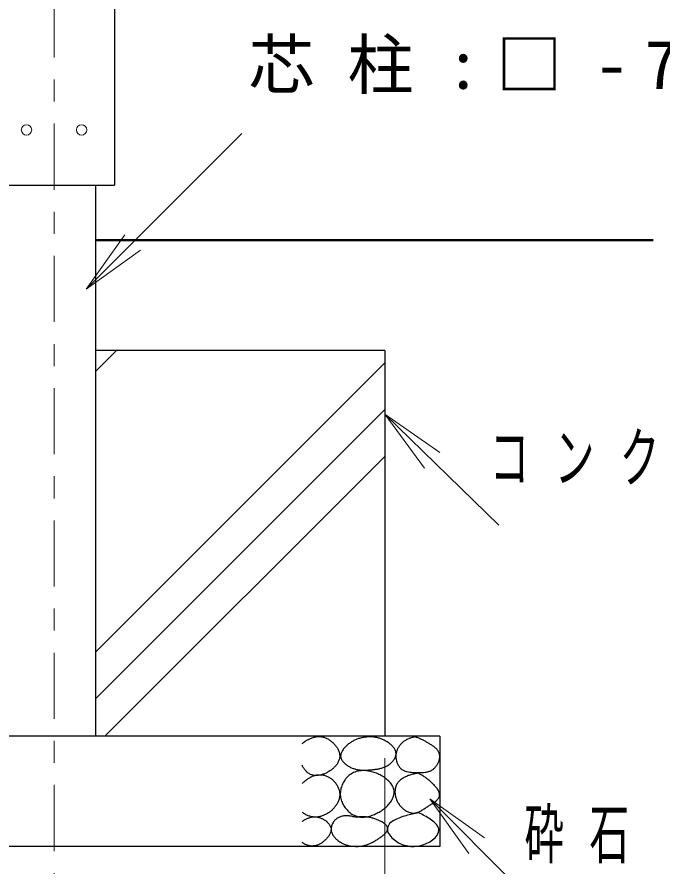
# Model space of a CAD drawing. Units: millimetres on the paper, scale 1:20. Extents: x -365 to 0, y 0 to 257.
# Drawn here: x -256.01 to -226.75, y 47.57 to 86.07 of the extents above; entities that cross this region are included whole.
import ezdxf

# ---------------------------------------------------------------- set-up
doc = ezdxf.new("R2010")
doc.units = ezdxf.units.MM
doc.linetypes.add('USER2', pattern=[6, 3, -1, 1, -1])
doc.layers.add('1_20', color=7, linetype='Continuous', lineweight=25)
doc.styles.add('ＭＳ ゴシック', font='')
doc.styles.get('ＭＳ ゴシック').set_extended_font_data('MS Gothic')

# ---------------------------------------------------------------- blocks, each defined once
blk = doc.blocks.new('open_arrow')
at = {"color": 0, "linetype": 'Continuous', "lineweight": -2}
blk.add_lwpolyline([(7.5, 1.25), (0, 0), (7.5, -1.25)], dxfattribs=at)

msp = doc.modelspace()

# ---------------------------------------------------------------- linework, layer by layer
at = {"layer": '1_20', "linetype": 'USER2', "lineweight": 13}
msp.add_line((-254.325, 195.242), (-254.325, 46.435), dxfattribs=at)
at = {"layer": '1_20'}
for p, q in [((-251.575, 175.952), (-251.575, 78.452)), ((-257.075, 78.452), (-251.575, 78.452)), ((-252.45, 78.452), (-252.45, 53.452)), ((-239.325, 70.952), (-252.45, 70.952)), ((-239.325, 70.952), (-239.325, 53.452)), ((-236.825, 53.452), (-271.825, 53.452)), ((-236.825, 53.452), (-236.825, 48.452)), ((-236.825, 48.452), (-271.825, 48.452))]:
    msp.add_line(p, q, dxfattribs=at)
at = {"layer": '1_20', "lineweight": 13}
for p, q in [((-252.874, 73.725), (-245.803, 80.796)), ((-252.45, 69.991), (-251.489, 70.952)), ((-252.45, 57.263), (-239.325, 70.388)), ((-252.45, 55.142), (-239.325, 68.267)), ((-239.325, 68.061), (-234.15, 63.033)), ((-252.018, 53.452), (-239.325, 66.145)), ((-239.325, 52.452), (-239.325, 37.452)), ((-237.275, 50.62), (-232.573, 45.901))]:
    msp.add_line(p, q, dxfattribs=at)
at = {"layer": '1_20', "color": 1, "lineweight": 50}
msp.add_line((-227.145, 75.952), (-252.45, 75.952), dxfattribs=at)
at = {"layer": '1_20', "lineweight": 13}
for centre in [(-255.575, 80.952), (-253.075, 80.952)]:
    msp.add_circle(centre, 0.237, dxfattribs=at)
at = {"layer": '1_20'}
for points, knots in [([(-243.075, 53.117), (-243.035, 53.149), (-242.995, 53.181), (-242.953, 53.21), (-242.911, 53.239), (-242.868, 53.267), (-242.823, 53.291), (-242.778, 53.315), (-242.732, 53.338), (-242.685, 53.357), (-242.637, 53.376), (-242.589, 53.393), (-242.54, 53.406), (-242.49, 53.419), (-242.44, 53.429), (-242.389, 53.434), (-242.338, 53.439), (-242.286, 53.44), (-242.236, 53.435), (-242.185, 53.431), (-242.134, 53.421), (-242.086, 53.407), (-242.037, 53.393), (-241.989, 53.373), (-241.943, 53.35), (-241.898, 53.328), (-241.854, 53.301), (-241.812, 53.272), (-241.77, 53.242), (-241.73, 53.21), (-241.693, 53.175), (-241.655, 53.141), (-241.619, 53.104), (-241.586, 53.066), (-241.553, 53.027), (-241.521, 52.986), (-241.494, 52.943), (-241.466, 52.9), (-241.44, 52.855), (-241.42, 52.809), (-241.401, 52.762), (-241.383, 52.713), (-241.374, 52.663), (-241.365, 52.613), (-241.362, 52.561), (-241.366, 52.51), (-241.37, 52.46), (-241.383, 52.409), (-241.4, 52.361), (-241.417, 52.314), (-241.442, 52.268), (-241.468, 52.224), (-241.495, 52.181), (-241.527, 52.14), (-241.56, 52.101), (-241.593, 52.063), (-241.63, 52.027), (-241.668, 51.993), (-241.706, 51.959), (-241.747, 51.928), (-241.789, 51.899), (-241.831, 51.87), (-241.874, 51.843), (-241.919, 51.818), (-241.964, 51.794), (-242.01, 51.772), (-242.058, 51.753), (-242.105, 51.733), (-242.154, 51.716), (-242.203, 51.704), (-242.252, 51.691), (-242.303, 51.681), (-242.353, 51.676), (-242.404, 51.671), (-242.456, 51.669), (-242.506, 51.675), (-242.557, 51.68), (-242.608, 51.69), (-242.656, 51.708), (-242.703, 51.725), (-242.749, 51.75), (-242.791, 51.779), (-242.833, 51.808), (-242.87, 51.844), (-242.905, 51.881), (-242.94, 51.918), (-242.971, 51.959), (-242.999, 52.002), (-243.027, 52.044), (-243.051, 52.089), (-243.075, 52.135)], [0, 0, 0, 0, 1, 1, 1, 2, 2, 2, 3, 3, 3, 4, 4, 4, 5, 5, 5, 6, 6, 6, 7, 7, 7, 8, 8, 8, 9, 9, 9, 10, 10, 10, 11, 11, 11, 12, 12, 12, 13, 13, 13, 14, 14, 14, 15, 15, 15, 16, 16, 16, 17, 17, 17, 18, 18, 18, 19, 19, 19, 20, 20, 20, 21, 21, 21, 22, 22, 22, 23, 23, 23, 24, 24, 24, 25, 25, 25, 26, 26, 26, 27, 27, 27, 28, 28, 28, 29, 29, 29, 30, 30, 30, 30]), ([(-239.918, 53.427), (-239.865, 53.422), (-239.812, 53.418), (-239.76, 53.409), (-239.708, 53.4), (-239.656, 53.388), (-239.605, 53.373), (-239.554, 53.358), (-239.504, 53.34), (-239.455, 53.32), (-239.406, 53.3), (-239.358, 53.276), (-239.311, 53.251), (-239.265, 53.227), (-239.219, 53.2), (-239.175, 53.17), (-239.131, 53.141), (-239.087, 53.109), (-239.047, 53.075), (-239.007, 53.04), (-238.968, 53.003), (-238.935, 52.962), (-238.901, 52.921), (-238.869, 52.877), (-238.848, 52.829), (-238.827, 52.781), (-238.812, 52.727), (-238.81, 52.676), (-238.809, 52.624), (-238.822, 52.569), (-238.839, 52.52), (-238.857, 52.471), (-238.885, 52.424), (-238.915, 52.38), (-238.944, 52.337), (-238.98, 52.296), (-239.018, 52.259), (-239.055, 52.222), (-239.097, 52.188), (-239.14, 52.158), (-239.184, 52.128), (-239.231, 52.101), (-239.278, 52.079), (-239.326, 52.056), (-239.376, 52.037), (-239.427, 52.021), (-239.477, 52.004), (-239.529, 51.991), (-239.581, 51.98), (-239.632, 51.969), (-239.685, 51.961), (-239.738, 51.953), (-239.79, 51.946), (-239.843, 51.941), (-239.896, 51.936), (-239.949, 51.931), (-240.002, 51.927), (-240.055, 51.924), (-240.108, 51.92), (-240.161, 51.917), (-240.214, 51.916), (-240.267, 51.915), (-240.32, 51.915), (-240.373, 51.918), (-240.426, 51.921), (-240.479, 51.926), (-240.531, 51.935), (-240.584, 51.944), (-240.636, 51.956), (-240.686, 51.971), (-240.737, 51.986), (-240.787, 52.005), (-240.836, 52.026), (-240.884, 52.047), (-240.932, 52.072), (-240.977, 52.099), (-241.023, 52.126), (-241.067, 52.156), (-241.108, 52.19), (-241.149, 52.223), (-241.189, 52.26), (-241.222, 52.301), (-241.254, 52.342), (-241.286, 52.388), (-241.303, 52.437), (-241.32, 52.486), (-241.327, 52.542), (-241.322, 52.594), (-241.317, 52.645), (-241.296, 52.697), (-241.273, 52.744), (-241.251, 52.792), (-241.219, 52.836), (-241.187, 52.878), (-241.155, 52.92), (-241.118, 52.959), (-241.081, 52.997), (-241.043, 53.034), (-241.003, 53.069), (-240.961, 53.102), (-240.92, 53.135), (-240.876, 53.166), (-240.831, 53.194), (-240.786, 53.222), (-240.739, 53.247), (-240.692, 53.271), (-240.644, 53.294), (-240.595, 53.314), (-240.545, 53.332), (-240.495, 53.35), (-240.444, 53.365), (-240.392, 53.378), (-240.341, 53.391), (-240.289, 53.401), (-240.236, 53.408), (-240.184, 53.416), (-240.131, 53.421), (-240.078, 53.424), (-240.025, 53.427), (-239.972, 53.427), (-239.918, 53.427)], [0, 0, 0, 0, 1, 1, 1, 2, 2, 2, 3, 3, 3, 4, 4, 4, 5, 5, 5, 6, 6, 6, 7, 7, 7, 8, 8, 8, 9, 9, 9, 10, 10, 10, 11, 11, 11, 12, 12, 12, 13, 13, 13, 14, 14, 14, 15, 15, 15, 16, 16, 16, 17, 17, 17, 18, 18, 18, 19, 19, 19, 20, 20, 20, 21, 21, 21, 22, 22, 22, 23, 23, 23, 24, 24, 24, 25, 25, 25, 26, 26, 26, 27, 27, 27, 28, 28, 28, 29, 29, 29, 30, 30, 30, 31, 31, 31, 32, 32, 32, 33, 33, 33, 34, 34, 34, 35, 35, 35, 36, 36, 36, 37, 37, 37, 38, 38, 38, 39, 39, 39, 40, 40, 40, 40]), ([(-237.947, 53.422), (-237.902, 53.408), (-237.857, 53.394), (-237.813, 53.378), (-237.768, 53.361), (-237.725, 53.342), (-237.682, 53.323), (-237.639, 53.303), (-237.596, 53.282), (-237.555, 53.26), (-237.513, 53.238), (-237.472, 53.214), (-237.431, 53.191), (-237.39, 53.167), (-237.349, 53.143), (-237.309, 53.118), (-237.268, 53.093), (-237.228, 53.069), (-237.189, 53.042), (-237.15, 53.016), (-237.11, 52.989), (-237.074, 52.96), (-237.037, 52.93), (-237, 52.899), (-236.968, 52.865), (-236.936, 52.83), (-236.905, 52.793), (-236.882, 52.752), (-236.86, 52.711), (-236.842, 52.666), (-236.833, 52.62), (-236.824, 52.574), (-236.824, 52.525), (-236.828, 52.479), (-236.833, 52.432), (-236.845, 52.385), (-236.859, 52.34), (-236.874, 52.296), (-236.894, 52.252), (-236.916, 52.211), (-236.939, 52.169), (-236.965, 52.129), (-236.994, 52.092), (-237.023, 52.055), (-237.055, 52.019), (-237.091, 51.988), (-237.126, 51.957), (-237.165, 51.929), (-237.206, 51.906), (-237.247, 51.883), (-237.292, 51.865), (-237.336, 51.851), (-237.381, 51.837), (-237.428, 51.827), (-237.475, 51.82), (-237.521, 51.813), (-237.569, 51.81), (-237.616, 51.807), (-237.663, 51.804), (-237.711, 51.804), (-237.758, 51.804), (-237.805, 51.804), (-237.852, 51.806), (-237.9, 51.807), (-237.947, 51.808), (-237.994, 51.809), (-238.042, 51.812), (-238.089, 51.815), (-238.136, 51.818), (-238.183, 51.824), (-238.23, 51.831), (-238.277, 51.838), (-238.322, 51.85), (-238.368, 51.862), (-238.414, 51.877), (-238.456, 51.897), (-238.498, 51.918), (-238.539, 51.943), (-238.575, 51.973), (-238.611, 52.003), (-238.643, 52.039), (-238.671, 52.077), (-238.699, 52.115), (-238.723, 52.157), (-238.743, 52.2), (-238.762, 52.242), (-238.778, 52.287), (-238.791, 52.333), (-238.803, 52.378), (-238.811, 52.426), (-238.815, 52.472), (-238.82, 52.519), (-238.82, 52.567), (-238.815, 52.614), (-238.811, 52.661), (-238.802, 52.708), (-238.79, 52.754), (-238.777, 52.799), (-238.76, 52.844), (-238.739, 52.886), (-238.719, 52.928), (-238.694, 52.97), (-238.667, 53.008), (-238.64, 53.046), (-238.608, 53.083), (-238.575, 53.116), (-238.542, 53.149), (-238.505, 53.18), (-238.468, 53.208), (-238.43, 53.236), (-238.389, 53.262), (-238.348, 53.284), (-238.307, 53.307), (-238.264, 53.328), (-238.22, 53.345), (-238.176, 53.363), (-238.131, 53.378), (-238.086, 53.391), (-238.04, 53.404), (-237.994, 53.413), (-237.947, 53.422)], [0, 0, 0, 0, 1, 1, 1, 2, 2, 2, 3, 3, 3, 4, 4, 4, 5, 5, 5, 6, 6, 6, 7, 7, 7, 8, 8, 8, 9, 9, 9, 10, 10, 10, 11, 11, 11, 12, 12, 12, 13, 13, 13, 14, 14, 14, 15, 15, 15, 16, 16, 16, 17, 17, 17, 18, 18, 18, 19, 19, 19, 20, 20, 20, 21, 21, 21, 22, 22, 22, 23, 23, 23, 24, 24, 24, 25, 25, 25, 26, 26, 26, 27, 27, 27, 28, 28, 28, 29, 29, 29, 30, 30, 30, 31, 31, 31, 32, 32, 32, 33, 33, 33, 34, 34, 34, 35, 35, 35, 36, 36, 36, 37, 37, 37, 38, 38, 38, 39, 39, 39, 40, 40, 40, 40]), ([(-243.059, 51.311), (-243.023, 51.347), (-242.987, 51.384), (-242.949, 51.417), (-242.911, 51.451), (-242.87, 51.483), (-242.828, 51.512), (-242.787, 51.541), (-242.743, 51.568), (-242.698, 51.592), (-242.653, 51.616), (-242.606, 51.637), (-242.558, 51.654), (-242.511, 51.672), (-242.461, 51.686), (-242.411, 51.695), (-242.361, 51.704), (-242.309, 51.708), (-242.258, 51.707), (-242.208, 51.706), (-242.156, 51.7), (-242.107, 51.689), (-242.057, 51.679), (-242.008, 51.663), (-241.961, 51.644), (-241.914, 51.625), (-241.868, 51.601), (-241.824, 51.575), (-241.781, 51.548), (-241.739, 51.518), (-241.7, 51.485), (-241.661, 51.452), (-241.625, 51.416), (-241.592, 51.377), (-241.558, 51.339), (-241.528, 51.297), (-241.501, 51.254), (-241.474, 51.211), (-241.449, 51.166), (-241.43, 51.119), (-241.41, 51.072), (-241.394, 51.023), (-241.383, 50.973), (-241.372, 50.924), (-241.365, 50.872), (-241.364, 50.822), (-241.363, 50.771), (-241.368, 50.719), (-241.377, 50.669), (-241.387, 50.619), (-241.402, 50.57), (-241.42, 50.523), (-241.439, 50.475), (-241.462, 50.429), (-241.487, 50.385), (-241.513, 50.341), (-241.542, 50.299), (-241.574, 50.259), (-241.605, 50.218), (-241.639, 50.18), (-241.675, 50.144), (-241.711, 50.108), (-241.749, 50.074), (-241.789, 50.042), (-241.829, 50.01), (-241.871, 49.981), (-241.914, 49.954), (-241.957, 49.927), (-242.003, 49.902), (-242.049, 49.881), (-242.095, 49.86), (-242.143, 49.841), (-242.192, 49.826), (-242.24, 49.812), (-242.291, 49.8), (-242.341, 49.793), (-242.391, 49.786), (-242.443, 49.783), (-242.494, 49.784), (-242.544, 49.786), (-242.596, 49.793), (-242.645, 49.803), (-242.695, 49.814), (-242.744, 49.83), (-242.792, 49.848), (-242.839, 49.866), (-242.886, 49.889), (-242.93, 49.914), (-242.975, 49.938), (-243.017, 49.967), (-243.059, 49.996)], [0, 0, 0, 0, 1, 1, 1, 2, 2, 2, 3, 3, 3, 4, 4, 4, 5, 5, 5, 6, 6, 6, 7, 7, 7, 8, 8, 8, 9, 9, 9, 10, 10, 10, 11, 11, 11, 12, 12, 12, 13, 13, 13, 14, 14, 14, 15, 15, 15, 16, 16, 16, 17, 17, 17, 18, 18, 18, 19, 19, 19, 20, 20, 20, 21, 21, 21, 22, 22, 22, 23, 23, 23, 24, 24, 24, 25, 25, 25, 26, 26, 26, 27, 27, 27, 28, 28, 28, 29, 29, 29, 30, 30, 30, 30]), ([(-239.283, 50.21), (-239.347, 50.164), (-239.411, 50.118), (-239.478, 50.076), (-239.545, 50.034), (-239.613, 49.995), (-239.684, 49.96), (-239.754, 49.925), (-239.826, 49.893), (-239.9, 49.867), (-239.975, 49.841), (-240.051, 49.818), (-240.128, 49.804), (-240.205, 49.79), (-240.285, 49.782), (-240.363, 49.785), (-240.441, 49.788), (-240.521, 49.8), (-240.596, 49.823), (-240.67, 49.846), (-240.743, 49.881), (-240.809, 49.922), (-240.876, 49.963), (-240.938, 50.014), (-240.994, 50.069), (-241.05, 50.123), (-241.102, 50.185), (-241.146, 50.25), (-241.19, 50.314), (-241.229, 50.385), (-241.259, 50.457), (-241.289, 50.529), (-241.313, 50.606), (-241.326, 50.683), (-241.339, 50.76), (-241.343, 50.841), (-241.337, 50.918), (-241.332, 50.996), (-241.315, 51.075), (-241.292, 51.15), (-241.269, 51.225), (-241.237, 51.298), (-241.199, 51.367), (-241.16, 51.435), (-241.114, 51.501), (-241.062, 51.559), (-241.011, 51.618), (-240.951, 51.673), (-240.887, 51.717), (-240.824, 51.762), (-240.752, 51.8), (-240.679, 51.827), (-240.606, 51.855), (-240.528, 51.873), (-240.45, 51.884), (-240.373, 51.895), (-240.293, 51.896), (-240.214, 51.892), (-240.136, 51.887), (-240.057, 51.875), (-239.981, 51.858), (-239.904, 51.841), (-239.828, 51.818), (-239.754, 51.792), (-239.68, 51.765), (-239.607, 51.733), (-239.537, 51.697), (-239.468, 51.661), (-239.399, 51.621), (-239.334, 51.577), (-239.27, 51.532), (-239.207, 51.483), (-239.151, 51.428), (-239.095, 51.374), (-239.04, 51.314), (-238.999, 51.248), (-238.957, 51.182), (-238.92, 51.108), (-238.904, 51.033), (-238.888, 50.958), (-238.889, 50.874), (-238.904, 50.799), (-238.919, 50.723), (-238.955, 50.649), (-238.991, 50.58), (-239.028, 50.511), (-239.076, 50.447), (-239.124, 50.385), (-239.173, 50.323), (-239.228, 50.267), (-239.283, 50.21)], [0, 0, 0, 0, 1, 1, 1, 2, 2, 2, 3, 3, 3, 4, 4, 4, 5, 5, 5, 6, 6, 6, 7, 7, 7, 8, 8, 8, 9, 9, 9, 10, 10, 10, 11, 11, 11, 12, 12, 12, 13, 13, 13, 14, 14, 14, 15, 15, 15, 16, 16, 16, 17, 17, 17, 18, 18, 18, 19, 19, 19, 20, 20, 20, 21, 21, 21, 22, 22, 22, 23, 23, 23, 24, 24, 24, 25, 25, 25, 26, 26, 26, 27, 27, 27, 28, 28, 28, 29, 29, 29, 30, 30, 30, 30]), ([(-237.821, 51.775), (-237.77, 51.752), (-237.72, 51.729), (-237.671, 51.702), (-237.622, 51.676), (-237.575, 51.647), (-237.529, 51.616), (-237.483, 51.586), (-237.438, 51.553), (-237.395, 51.519), (-237.351, 51.485), (-237.308, 51.449), (-237.267, 51.413), (-237.225, 51.376), (-237.184, 51.339), (-237.144, 51.3), (-237.105, 51.262), (-237.066, 51.222), (-237.03, 51.18), (-236.994, 51.138), (-236.958, 51.095), (-236.928, 51.049), (-236.899, 51.002), (-236.868, 50.953), (-236.853, 50.901), (-236.838, 50.85), (-236.828, 50.789), (-236.84, 50.738), (-236.851, 50.687), (-236.887, 50.637), (-236.921, 50.595), (-236.955, 50.553), (-237.001, 50.519), (-237.045, 50.485), (-237.088, 50.45), (-237.135, 50.421), (-237.181, 50.39), (-237.227, 50.359), (-237.275, 50.331), (-237.321, 50.301), (-237.368, 50.271), (-237.414, 50.24), (-237.46, 50.21), (-237.507, 50.179), (-237.552, 50.148), (-237.6, 50.119), (-237.647, 50.091), (-237.695, 50.062), (-237.745, 50.039), (-237.795, 50.016), (-237.847, 49.994), (-237.901, 49.982), (-237.954, 49.971), (-238.011, 49.966), (-238.066, 49.97), (-238.12, 49.975), (-238.175, 49.989), (-238.227, 50.008), (-238.279, 50.026), (-238.329, 50.052), (-238.376, 50.081), (-238.423, 50.109), (-238.468, 50.143), (-238.509, 50.18), (-238.551, 50.216), (-238.59, 50.256), (-238.625, 50.298), (-238.66, 50.341), (-238.693, 50.386), (-238.721, 50.434), (-238.749, 50.481), (-238.774, 50.532), (-238.794, 50.583), (-238.814, 50.634), (-238.83, 50.688), (-238.841, 50.742), (-238.852, 50.796), (-238.859, 50.852), (-238.86, 50.907), (-238.861, 50.962), (-238.858, 51.018), (-238.847, 51.072), (-238.837, 51.126), (-238.821, 51.181), (-238.798, 51.23), (-238.774, 51.28), (-238.743, 51.327), (-238.708, 51.37), (-238.673, 51.412), (-238.632, 51.45), (-238.589, 51.485), (-238.546, 51.519), (-238.499, 51.549), (-238.451, 51.577), (-238.403, 51.604), (-238.352, 51.628), (-238.301, 51.649), (-238.25, 51.671), (-238.198, 51.689), (-238.145, 51.705), (-238.092, 51.721), (-238.038, 51.735), (-237.984, 51.747), (-237.93, 51.758), (-237.875, 51.766), (-237.821, 51.775)], [0, 0, 0, 0, 1, 1, 1, 2, 2, 2, 3, 3, 3, 4, 4, 4, 5, 5, 5, 6, 6, 6, 7, 7, 7, 8, 8, 8, 9, 9, 9, 10, 10, 10, 11, 11, 11, 12, 12, 12, 13, 13, 13, 14, 14, 14, 15, 15, 15, 16, 16, 16, 17, 17, 17, 18, 18, 18, 19, 19, 19, 20, 20, 20, 21, 21, 21, 22, 22, 22, 23, 23, 23, 24, 24, 24, 25, 25, 25, 26, 26, 26, 27, 27, 27, 28, 28, 28, 29, 29, 29, 30, 30, 30, 31, 31, 31, 32, 32, 32, 33, 33, 33, 34, 34, 34, 35, 35, 35, 35]), ([(-243.075, 49.584), (-243.038, 49.609), (-243, 49.634), (-242.961, 49.656), (-242.923, 49.678), (-242.883, 49.7), (-242.842, 49.718), (-242.801, 49.735), (-242.759, 49.752), (-242.716, 49.764), (-242.673, 49.776), (-242.628, 49.786), (-242.584, 49.791), (-242.54, 49.796), (-242.494, 49.797), (-242.45, 49.794), (-242.405, 49.791), (-242.361, 49.783), (-242.317, 49.772), (-242.274, 49.761), (-242.231, 49.746), (-242.19, 49.728), (-242.149, 49.711), (-242.109, 49.69), (-242.071, 49.666), (-242.033, 49.643), (-241.996, 49.617), (-241.962, 49.588), (-241.928, 49.559), (-241.896, 49.527), (-241.868, 49.492), (-241.84, 49.457), (-241.814, 49.419), (-241.796, 49.379), (-241.778, 49.339), (-241.764, 49.294), (-241.761, 49.25), (-241.757, 49.206), (-241.764, 49.16), (-241.775, 49.117), (-241.786, 49.074), (-241.806, 49.033), (-241.827, 48.993), (-241.848, 48.954), (-241.874, 48.917), (-241.901, 48.881), (-241.928, 48.845), (-241.957, 48.811), (-241.988, 48.779), (-242.019, 48.747), (-242.052, 48.716), (-242.087, 48.687), (-242.121, 48.658), (-242.157, 48.631), (-242.195, 48.607), (-242.232, 48.583), (-242.272, 48.561), (-242.313, 48.543), (-242.353, 48.524), (-242.396, 48.508), (-242.439, 48.497), (-242.482, 48.486), (-242.527, 48.478), (-242.571, 48.475), (-242.616, 48.472), (-242.661, 48.474), (-242.705, 48.48), (-242.749, 48.486), (-242.793, 48.498), (-242.836, 48.512), (-242.878, 48.526), (-242.919, 48.545), (-242.959, 48.565), (-242.999, 48.585), (-243.037, 48.609), (-243.075, 48.634)], [0, 0, 0, 0, 1, 1, 1, 2, 2, 2, 3, 3, 3, 4, 4, 4, 5, 5, 5, 6, 6, 6, 7, 7, 7, 8, 8, 8, 9, 9, 9, 10, 10, 10, 11, 11, 11, 12, 12, 12, 13, 13, 13, 14, 14, 14, 15, 15, 15, 16, 16, 16, 17, 17, 17, 18, 18, 18, 19, 19, 19, 20, 20, 20, 21, 21, 21, 22, 22, 22, 23, 23, 23, 24, 24, 24, 25, 25, 25, 25]), ([(-240.635, 49.771), (-240.583, 49.78), (-240.531, 49.789), (-240.478, 49.794), (-240.426, 49.799), (-240.373, 49.803), (-240.32, 49.803), (-240.267, 49.803), (-240.214, 49.8), (-240.162, 49.794), (-240.109, 49.789), (-240.057, 49.78), (-240.005, 49.769), (-239.954, 49.759), (-239.902, 49.745), (-239.852, 49.73), (-239.801, 49.715), (-239.751, 49.699), (-239.702, 49.68), (-239.652, 49.661), (-239.603, 49.641), (-239.556, 49.618), (-239.508, 49.596), (-239.461, 49.572), (-239.416, 49.543), (-239.372, 49.515), (-239.326, 49.486), (-239.29, 49.449), (-239.253, 49.411), (-239.212, 49.367), (-239.199, 49.32), (-239.186, 49.274), (-239.195, 49.214), (-239.213, 49.167), (-239.231, 49.121), (-239.272, 49.079), (-239.308, 49.041), (-239.343, 49.002), (-239.385, 48.969), (-239.426, 48.936), (-239.467, 48.903), (-239.511, 48.872), (-239.554, 48.842), (-239.597, 48.812), (-239.642, 48.784), (-239.687, 48.756), (-239.731, 48.728), (-239.777, 48.7), (-239.823, 48.675), (-239.869, 48.649), (-239.916, 48.625), (-239.964, 48.603), (-240.012, 48.58), (-240.061, 48.56), (-240.11, 48.542), (-240.16, 48.525), (-240.211, 48.51), (-240.262, 48.497), (-240.314, 48.485), (-240.366, 48.476), (-240.418, 48.469), (-240.47, 48.462), (-240.523, 48.458), (-240.576, 48.457), (-240.629, 48.455), (-240.682, 48.457), (-240.734, 48.461), (-240.787, 48.465), (-240.84, 48.472), (-240.891, 48.481), (-240.943, 48.491), (-240.995, 48.504), (-241.045, 48.519), (-241.096, 48.534), (-241.145, 48.553), (-241.194, 48.574), (-241.242, 48.595), (-241.289, 48.62), (-241.334, 48.647), (-241.379, 48.674), (-241.423, 48.705), (-241.464, 48.738), (-241.505, 48.771), (-241.544, 48.807), (-241.58, 48.846), (-241.615, 48.885), (-241.649, 48.927), (-241.675, 48.972), (-241.702, 49.017), (-241.726, 49.066), (-241.739, 49.116), (-241.752, 49.167), (-241.759, 49.221), (-241.755, 49.273), (-241.752, 49.325), (-241.739, 49.378), (-241.72, 49.427), (-241.702, 49.476), (-241.676, 49.524), (-241.646, 49.566), (-241.616, 49.609), (-241.58, 49.65), (-241.54, 49.684), (-241.501, 49.718), (-241.455, 49.748), (-241.408, 49.771), (-241.362, 49.794), (-241.31, 49.811), (-241.259, 49.823), (-241.208, 49.835), (-241.155, 49.84), (-241.102, 49.843), (-241.049, 49.845), (-240.996, 49.843), (-240.944, 49.838), (-240.891, 49.833), (-240.839, 49.824), (-240.787, 49.813), (-240.736, 49.802), (-240.685, 49.786), (-240.635, 49.771)], [0, 0, 0, 0, 1, 1, 1, 2, 2, 2, 3, 3, 3, 4, 4, 4, 5, 5, 5, 6, 6, 6, 7, 7, 7, 8, 8, 8, 9, 9, 9, 10, 10, 10, 11, 11, 11, 12, 12, 12, 13, 13, 13, 14, 14, 14, 15, 15, 15, 16, 16, 16, 17, 17, 17, 18, 18, 18, 19, 19, 19, 20, 20, 20, 21, 21, 21, 22, 22, 22, 23, 23, 23, 24, 24, 24, 25, 25, 25, 26, 26, 26, 27, 27, 27, 28, 28, 28, 29, 29, 29, 30, 30, 30, 31, 31, 31, 32, 32, 32, 33, 33, 33, 34, 34, 34, 35, 35, 35, 36, 36, 36, 37, 37, 37, 38, 38, 38, 39, 39, 39, 40, 40, 40, 40]), ([(-237.78, 49.978), (-237.69, 49.935), (-237.6, 49.892), (-237.513, 49.844), (-237.426, 49.796), (-237.338, 49.748), (-237.257, 49.691), (-237.176, 49.634), (-237.089, 49.576), (-237.026, 49.502), (-236.962, 49.429), (-236.889, 49.339), (-236.875, 49.249), (-236.862, 49.16), (-236.898, 49.049), (-236.944, 48.966), (-236.989, 48.884), (-237.073, 48.814), (-237.151, 48.753), (-237.228, 48.693), (-237.318, 48.644), (-237.407, 48.602), (-237.497, 48.561), (-237.593, 48.528), (-237.689, 48.504), (-237.785, 48.48), (-237.885, 48.463), (-237.983, 48.459), (-238.082, 48.454), (-238.184, 48.459), (-238.281, 48.476), (-238.378, 48.493), (-238.475, 48.523), (-238.566, 48.561), (-238.658, 48.599), (-238.747, 48.647), (-238.828, 48.704), (-238.909, 48.761), (-238.989, 48.825), (-239.051, 48.901), (-239.113, 48.977), (-239.182, 49.068), (-239.198, 49.158), (-239.214, 49.248), (-239.191, 49.362), (-239.144, 49.441), (-239.097, 49.519), (-238.999, 49.578), (-238.916, 49.63), (-238.833, 49.683), (-238.738, 49.719), (-238.646, 49.755), (-238.553, 49.792), (-238.458, 49.821), (-238.362, 49.848), (-238.267, 49.876), (-238.17, 49.899), (-238.072, 49.92), (-237.975, 49.942), (-237.877, 49.96), (-237.78, 49.978)], [0, 0, 0, 0, 1, 1, 1, 2, 2, 2, 3, 3, 3, 4, 4, 4, 5, 5, 5, 6, 6, 6, 7, 7, 7, 8, 8, 8, 9, 9, 9, 10, 10, 10, 11, 11, 11, 12, 12, 12, 13, 13, 13, 14, 14, 14, 15, 15, 15, 16, 16, 16, 17, 17, 17, 18, 18, 18, 19, 19, 19, 20, 20, 20, 20])]:
    msp.add_open_spline(points, degree=3, knots=knots, dxfattribs=at)

# ---------------------------------------------------------------- block references
at = {"layer": '1_20', "lineweight": 13, "xscale": 0.4, "yscale": 0.4}
for p, rotation in [((-252.874, 73.725), 45), ((-239.325, 68.061), 315.8), ((-237.275, 50.62), 314.9)]:
    msp.add_blockref('open_arrow', p, dxfattribs=dict(at, rotation=rotation))

# ---------------------------------------------------------------- texts
at = {"layer": '1_20', "char_height": 2.199, "attachment_point": 4, "style": 'ＭＳ ゴシック'}
for s, insert in [('\\T1.5;芯柱:□-75×75×3.2', (-245.51, 83.796)), ('\\T1.64;\\W0.6;コンクリート', (-234.566, 66.033)), ('\\T1.64;\\W0.6;砕石', (-232.99, 48.901))]:
    msp.add_mtext(s, dxfattribs=dict(at, insert=insert))

doc.saveas('drawing.dxf')
